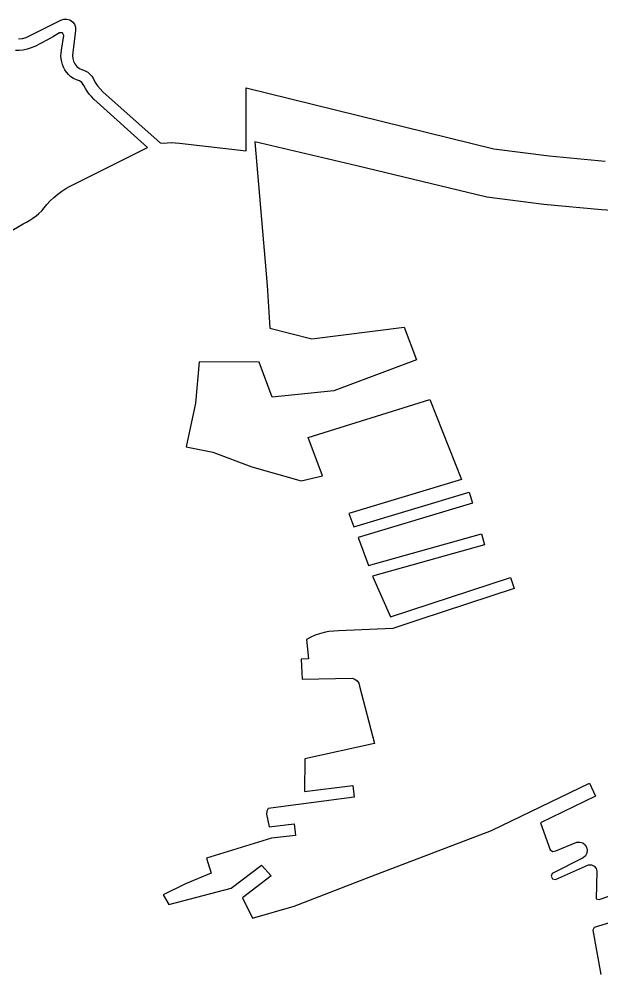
# Model space of a CAD drawing. Header units: millimetres. Extents: x 617751 to 636088, y 68402 to 77988.
# Drawn here: x 628750.7 to 628851.5, y 73980.6 to 74145.2 of the extents above; entities that cross this region are included whole.
import ezdxf

# ---------------------------------------------------------------- set-up
doc = ezdxf.new("R2010")
doc.units = ezdxf.units.MM
doc.header["$LTSCALE"] = 3
doc.header["$MEASUREMENT"] = 0
doc.layers.add('ALINHAMENTO PREDIAL', color=120, linetype='Continuous')

msp = doc.modelspace()

# ---------------------------------------------------------------- linework, layer by layer
at = {"layer": 'ALINHAMENTO PREDIAL'}
for points in [[(628750.67, 74141.73), (628751.33, 74141.82), (628751.97, 74141.99), (628752.58, 74142.25), (628757.97, 74145), (628758.49, 74145.18), (628759.03, 74145.18), (628759.55, 74145.02), (628760, 74144.71), (628760.33, 74144.27), (628760.51, 74143.76), (628760.53, 74143.21), (628760.03, 74139.38), (628759.99, 74138.88), (628760.04, 74138.37), (628760.18, 74137.89), (628760.4, 74137.43), (628760.75, 74136.96), (628761.18, 74136.62), (628761.7, 74136.41), (628762.18, 74136.24), (628762.62, 74135.99), (628763.01, 74135.67), (628763.34, 74135.28), (628763.6, 74134.84), (628763.93, 74134.22), (628764.32, 74133.64), (628764.76, 74133.1), (628765.26, 74132.61), (628775.16, 74123.76), (628775.65, 74123.7), (628776.36, 74123.78), (628777.06, 74123.82), (628777.77, 74123.8), (628778.47, 74123.74), (628790.03, 74122.37), (628790.02, 74133.29), (628832.81, 74122.74), (628842.43, 74121.51), (628852.09, 74120.61)], [(628750.67, 74141.73), (628751.33, 74141.82), (628751.97, 74141.99), (628752.58, 74142.25), (628757.97, 74145), (628758.49, 74145.18), (628759.03, 74145.18), (628759.55, 74145.02), (628760, 74144.71), (628760.33, 74144.27), (628760.51, 74143.76), (628760.53, 74143.21), (628760.03, 74139.38), (628759.99, 74138.88), (628760.04, 74138.37), (628760.18, 74137.89), (628760.4, 74137.43), (628760.75, 74136.96), (628761.18, 74136.62), (628761.7, 74136.41), (628762.18, 74136.24), (628762.62, 74135.99), (628763.01, 74135.67), (628763.34, 74135.28), (628763.6, 74134.84), (628763.93, 74134.22), (628764.32, 74133.64), (628764.76, 74133.1), (628765.26, 74132.61), (628775.16, 74123.76), (628775.65, 74123.7), (628776.36, 74123.78), (628777.06, 74123.82), (628777.77, 74123.8), (628778.47, 74123.74), (628790.03, 74122.37), (628790.02, 74133.29), (628832.81, 74122.74), (628842.43, 74121.51), (628852.09, 74120.61)], [(628750.67, 74141.73), (628751.33, 74141.82), (628751.97, 74141.99), (628752.58, 74142.25), (628757.97, 74145), (628758.49, 74145.18), (628759.03, 74145.18), (628759.55, 74145.02), (628760, 74144.71), (628760.33, 74144.27), (628760.51, 74143.76), (628760.53, 74143.21), (628760.03, 74139.38), (628759.99, 74138.88), (628760.04, 74138.37), (628760.18, 74137.89), (628760.4, 74137.43), (628760.75, 74136.96), (628761.18, 74136.62), (628761.7, 74136.41), (628762.18, 74136.24), (628762.62, 74135.99), (628763.01, 74135.67), (628763.34, 74135.28), (628763.6, 74134.84), (628763.93, 74134.22), (628764.32, 74133.64), (628764.76, 74133.1), (628765.26, 74132.61), (628775.16, 74123.76), (628775.65, 74123.7), (628776.36, 74123.78), (628777.06, 74123.82), (628777.77, 74123.8), (628778.47, 74123.74), (628790.03, 74122.37), (628790.02, 74133.29), (628832.81, 74122.74), (628842.43, 74121.51), (628852.09, 74120.61)], [(628750.67, 74141.73), (628751.33, 74141.82), (628751.97, 74141.99), (628752.58, 74142.25), (628757.97, 74145), (628758.49, 74145.18), (628759.03, 74145.18), (628759.55, 74145.02), (628760, 74144.71), (628760.33, 74144.27), (628760.51, 74143.76), (628760.53, 74143.21), (628760.03, 74139.38), (628759.99, 74138.88), (628760.04, 74138.37), (628760.18, 74137.89), (628760.4, 74137.43), (628760.75, 74136.96), (628761.18, 74136.62), (628761.7, 74136.41), (628762.18, 74136.24), (628762.62, 74135.99), (628763.01, 74135.67), (628763.34, 74135.28), (628763.6, 74134.84), (628763.93, 74134.22), (628764.32, 74133.64), (628764.76, 74133.1), (628765.26, 74132.61), (628775.16, 74123.76), (628775.65, 74123.7), (628776.36, 74123.78), (628777.06, 74123.82), (628777.77, 74123.8), (628778.47, 74123.74), (628790.03, 74122.37), (628790.02, 74133.29), (628832.81, 74122.74), (628842.43, 74121.51), (628852.09, 74120.61)], [(628750.67, 74141.73), (628751.33, 74141.82), (628751.97, 74141.99), (628752.58, 74142.25), (628757.97, 74145), (628758.49, 74145.18), (628759.03, 74145.18), (628759.55, 74145.02), (628760, 74144.71), (628760.33, 74144.27), (628760.51, 74143.76), (628760.53, 74143.21), (628760.03, 74139.38), (628759.99, 74138.88), (628760.04, 74138.37), (628760.18, 74137.89), (628760.4, 74137.43), (628760.75, 74136.96), (628761.18, 74136.62), (628761.7, 74136.41), (628762.18, 74136.24), (628762.62, 74135.99), (628763.01, 74135.67), (628763.34, 74135.28), (628763.6, 74134.84), (628763.93, 74134.22), (628764.32, 74133.64), (628764.76, 74133.1), (628765.26, 74132.61), (628775.16, 74123.76), (628775.65, 74123.7), (628776.36, 74123.78), (628777.06, 74123.82), (628777.77, 74123.8), (628778.47, 74123.74), (628790.03, 74122.37), (628790.02, 74133.29), (628832.81, 74122.74), (628842.43, 74121.51), (628852.09, 74120.61)], [(628750.67, 74141.73), (628751.33, 74141.82), (628751.97, 74141.99), (628752.58, 74142.25), (628757.97, 74145), (628758.49, 74145.18), (628759.03, 74145.18), (628759.55, 74145.02), (628760, 74144.71), (628760.33, 74144.27), (628760.51, 74143.76), (628760.53, 74143.21), (628760.03, 74139.38), (628759.99, 74138.88), (628760.04, 74138.37), (628760.18, 74137.89), (628760.4, 74137.43), (628760.75, 74136.96), (628761.18, 74136.62), (628761.7, 74136.41), (628762.18, 74136.24), (628762.62, 74135.99), (628763.01, 74135.67), (628763.34, 74135.28), (628763.6, 74134.84), (628763.93, 74134.22), (628764.32, 74133.64), (628764.76, 74133.1), (628765.26, 74132.61), (628775.16, 74123.76), (628775.65, 74123.7), (628776.36, 74123.78), (628777.06, 74123.82), (628777.77, 74123.8), (628778.47, 74123.74), (628790.03, 74122.37), (628790.02, 74133.29), (628832.81, 74122.74), (628842.43, 74121.51), (628852.09, 74120.61)], [(628750.67, 74141.73), (628751.33, 74141.82), (628751.97, 74141.99), (628752.58, 74142.25), (628757.97, 74145), (628758.49, 74145.18), (628759.03, 74145.18), (628759.55, 74145.02), (628760, 74144.71), (628760.33, 74144.27), (628760.51, 74143.76), (628760.53, 74143.21), (628760.03, 74139.38), (628759.99, 74138.88), (628760.04, 74138.37), (628760.18, 74137.89), (628760.4, 74137.43), (628760.75, 74136.96), (628761.18, 74136.62), (628761.7, 74136.41), (628762.18, 74136.24), (628762.62, 74135.99), (628763.01, 74135.67), (628763.34, 74135.28), (628763.6, 74134.84), (628763.93, 74134.22), (628764.32, 74133.64), (628764.76, 74133.1), (628765.26, 74132.61), (628775.16, 74123.76), (628775.65, 74123.7), (628776.36, 74123.78), (628777.06, 74123.82), (628777.77, 74123.8), (628778.47, 74123.74), (628790.03, 74122.37), (628790.02, 74133.29), (628832.81, 74122.74), (628842.43, 74121.51), (628852.09, 74120.61)], [(628750.67, 74141.73), (628751.33, 74141.82), (628751.97, 74141.99), (628752.58, 74142.25), (628757.97, 74145), (628758.49, 74145.18), (628759.03, 74145.18), (628759.55, 74145.02), (628760, 74144.71), (628760.33, 74144.27), (628760.51, 74143.76), (628760.53, 74143.21), (628760.03, 74139.38), (628759.99, 74138.88), (628760.04, 74138.37), (628760.18, 74137.89), (628760.4, 74137.43), (628760.75, 74136.96), (628761.18, 74136.62), (628761.7, 74136.41), (628762.18, 74136.24), (628762.62, 74135.99), (628763.01, 74135.67), (628763.34, 74135.28), (628763.6, 74134.84), (628763.93, 74134.22), (628764.32, 74133.64), (628764.76, 74133.1), (628765.26, 74132.61), (628775.16, 74123.76), (628775.65, 74123.7), (628776.36, 74123.78), (628777.06, 74123.82), (628777.77, 74123.8), (628778.47, 74123.74), (628790.03, 74122.37), (628790.02, 74133.29), (628832.81, 74122.74), (628842.43, 74121.51), (628852.09, 74120.61)], [(628746.77, 74107.06), (628751.44, 74109.78), (628752.04, 74110.06), (628752.61, 74110.38), (628753.16, 74110.74), (628753.69, 74111.13), (628754.19, 74111.56), (628754.66, 74112.02), (628755.1, 74112.51), (628755.57, 74113.1), (628756.15, 74113.74), (628756.77, 74114.34), (628757.43, 74114.9), (628758.12, 74115.41), (628758.85, 74115.87), (628759.61, 74116.28), (628772.96, 74122.96), (628763.7, 74131.33), (628763.28, 74131.76), (628762.9, 74132.21), (628762.54, 74132.69), (628762.22, 74133.19), (628761.93, 74133.71), (628761.63, 74134.22), (628761.2, 74134.47), (628760.68, 74134.65), (628760.18, 74134.89), (628759.72, 74135.2), (628759.31, 74135.57), (628758.96, 74135.99), (628758.68, 74136.41), (628758.45, 74136.85), (628758.26, 74137.32), (628758.12, 74137.8), (628758.03, 74138.29), (628757.99, 74138.79), (628758.01, 74139.29), (628758.07, 74139.79), (628758.51, 74142.34), (628758.25, 74142.78), (628757.74, 74142.79), (628756.7, 74142.16), (628755.65, 74141.56), (628754.57, 74140.99), (628753.48, 74140.46), (628752.84, 74140.18), (628752.17, 74139.96), (628751.48, 74139.81), (628750.79, 74139.74), (628750.14, 74139.72)], [(628746.77, 74107.06), (628751.44, 74109.78), (628752.04, 74110.06), (628752.61, 74110.38), (628753.16, 74110.74), (628753.69, 74111.13), (628754.19, 74111.56), (628754.66, 74112.02), (628755.1, 74112.51), (628755.57, 74113.1), (628756.15, 74113.74), (628756.77, 74114.34), (628757.43, 74114.9), (628758.12, 74115.41), (628758.85, 74115.87), (628759.61, 74116.28), (628772.96, 74122.96), (628763.7, 74131.33), (628763.28, 74131.76), (628762.9, 74132.21), (628762.54, 74132.69), (628762.22, 74133.19), (628761.93, 74133.71), (628761.63, 74134.22), (628761.2, 74134.47), (628760.68, 74134.65), (628760.18, 74134.89), (628759.72, 74135.2), (628759.31, 74135.57), (628758.96, 74135.99), (628758.68, 74136.41), (628758.45, 74136.85), (628758.26, 74137.32), (628758.12, 74137.8), (628758.03, 74138.29), (628757.99, 74138.79), (628758.01, 74139.29), (628758.07, 74139.79), (628758.51, 74142.34), (628758.25, 74142.78), (628757.74, 74142.79), (628756.7, 74142.16), (628755.65, 74141.56), (628754.57, 74140.99), (628753.48, 74140.46), (628752.84, 74140.18), (628752.17, 74139.96), (628751.48, 74139.81), (628750.79, 74139.74), (628750.14, 74139.72)], [(628746.77, 74107.06), (628751.44, 74109.78), (628752.04, 74110.06), (628752.61, 74110.38), (628753.16, 74110.74), (628753.69, 74111.13), (628754.19, 74111.56), (628754.66, 74112.02), (628755.1, 74112.51), (628755.57, 74113.1), (628756.15, 74113.74), (628756.77, 74114.34), (628757.43, 74114.9), (628758.12, 74115.41), (628758.85, 74115.87), (628759.61, 74116.28), (628772.96, 74122.96), (628763.7, 74131.33), (628763.28, 74131.76), (628762.9, 74132.21), (628762.54, 74132.69), (628762.22, 74133.19), (628761.93, 74133.71), (628761.63, 74134.22), (628761.2, 74134.47), (628760.68, 74134.65), (628760.18, 74134.89), (628759.72, 74135.2), (628759.31, 74135.57), (628758.96, 74135.99), (628758.68, 74136.41), (628758.45, 74136.85), (628758.26, 74137.32), (628758.12, 74137.8), (628758.03, 74138.29), (628757.99, 74138.79), (628758.01, 74139.29), (628758.07, 74139.79), (628758.51, 74142.34), (628758.25, 74142.78), (628757.74, 74142.79), (628756.7, 74142.16), (628755.65, 74141.56), (628754.57, 74140.99), (628753.48, 74140.46), (628752.84, 74140.18), (628752.17, 74139.96), (628751.48, 74139.81), (628750.79, 74139.74), (628750.14, 74139.72)], [(628746.77, 74107.06), (628751.44, 74109.78), (628752.04, 74110.06), (628752.61, 74110.38), (628753.16, 74110.74), (628753.69, 74111.13), (628754.19, 74111.56), (628754.66, 74112.02), (628755.1, 74112.51), (628755.57, 74113.1), (628756.15, 74113.74), (628756.77, 74114.34), (628757.43, 74114.9), (628758.12, 74115.41), (628758.85, 74115.87), (628759.61, 74116.28), (628772.96, 74122.96), (628763.7, 74131.33), (628763.28, 74131.76), (628762.9, 74132.21), (628762.54, 74132.69), (628762.22, 74133.19), (628761.93, 74133.71), (628761.63, 74134.22), (628761.2, 74134.47), (628760.68, 74134.65), (628760.18, 74134.89), (628759.72, 74135.2), (628759.31, 74135.57), (628758.96, 74135.99), (628758.68, 74136.41), (628758.45, 74136.85), (628758.26, 74137.32), (628758.12, 74137.8), (628758.03, 74138.29), (628757.99, 74138.79), (628758.01, 74139.29), (628758.07, 74139.79), (628758.51, 74142.34), (628758.25, 74142.78), (628757.74, 74142.79), (628756.7, 74142.16), (628755.65, 74141.56), (628754.57, 74140.99), (628753.48, 74140.46), (628752.84, 74140.18), (628752.17, 74139.96), (628751.48, 74139.81), (628750.79, 74139.74), (628750.14, 74139.72)], [(628746.77, 74107.06), (628751.44, 74109.78), (628752.04, 74110.06), (628752.61, 74110.38), (628753.16, 74110.74), (628753.69, 74111.13), (628754.19, 74111.56), (628754.66, 74112.02), (628755.1, 74112.51), (628755.57, 74113.1), (628756.15, 74113.74), (628756.77, 74114.34), (628757.43, 74114.9), (628758.12, 74115.41), (628758.85, 74115.87), (628759.61, 74116.28), (628772.96, 74122.96), (628763.7, 74131.33), (628763.28, 74131.76), (628762.9, 74132.21), (628762.54, 74132.69), (628762.22, 74133.19), (628761.93, 74133.71), (628761.63, 74134.22), (628761.2, 74134.47), (628760.68, 74134.65), (628760.18, 74134.89), (628759.72, 74135.2), (628759.31, 74135.57), (628758.96, 74135.99), (628758.68, 74136.41), (628758.45, 74136.85), (628758.26, 74137.32), (628758.12, 74137.8), (628758.03, 74138.29), (628757.99, 74138.79), (628758.01, 74139.29), (628758.07, 74139.79), (628758.51, 74142.34), (628758.25, 74142.78), (628757.74, 74142.79), (628756.7, 74142.16), (628755.65, 74141.56), (628754.57, 74140.99), (628753.48, 74140.46), (628752.84, 74140.18), (628752.17, 74139.96), (628751.48, 74139.81), (628750.79, 74139.74), (628750.14, 74139.72)], [(628746.77, 74107.06), (628751.44, 74109.78), (628752.04, 74110.06), (628752.61, 74110.38), (628753.16, 74110.74), (628753.69, 74111.13), (628754.19, 74111.56), (628754.66, 74112.02), (628755.1, 74112.51), (628755.57, 74113.1), (628756.15, 74113.74), (628756.77, 74114.34), (628757.43, 74114.9), (628758.12, 74115.41), (628758.85, 74115.87), (628759.61, 74116.28), (628772.96, 74122.96), (628763.7, 74131.33), (628763.28, 74131.76), (628762.9, 74132.21), (628762.54, 74132.69), (628762.22, 74133.19), (628761.93, 74133.71), (628761.63, 74134.22), (628761.2, 74134.47), (628760.68, 74134.65), (628760.18, 74134.89), (628759.72, 74135.2), (628759.31, 74135.57), (628758.96, 74135.99), (628758.68, 74136.41), (628758.45, 74136.85), (628758.26, 74137.32), (628758.12, 74137.8), (628758.03, 74138.29), (628757.99, 74138.79), (628758.01, 74139.29), (628758.07, 74139.79), (628758.51, 74142.34), (628758.25, 74142.78), (628757.74, 74142.79), (628756.7, 74142.16), (628755.65, 74141.56), (628754.57, 74140.99), (628753.48, 74140.46), (628752.84, 74140.18), (628752.17, 74139.96), (628751.48, 74139.81), (628750.79, 74139.74), (628750.14, 74139.72)], [(628746.77, 74107.06), (628751.44, 74109.78), (628752.04, 74110.06), (628752.61, 74110.38), (628753.16, 74110.74), (628753.69, 74111.13), (628754.19, 74111.56), (628754.66, 74112.02), (628755.1, 74112.51), (628755.57, 74113.1), (628756.15, 74113.74), (628756.77, 74114.34), (628757.43, 74114.9), (628758.12, 74115.41), (628758.85, 74115.87), (628759.61, 74116.28), (628772.96, 74122.96), (628763.7, 74131.33), (628763.28, 74131.76), (628762.9, 74132.21), (628762.54, 74132.69), (628762.22, 74133.19), (628761.93, 74133.71), (628761.63, 74134.22), (628761.2, 74134.47), (628760.68, 74134.65), (628760.18, 74134.89), (628759.72, 74135.2), (628759.31, 74135.57), (628758.96, 74135.99), (628758.68, 74136.41), (628758.45, 74136.85), (628758.26, 74137.32), (628758.12, 74137.8), (628758.03, 74138.29), (628757.99, 74138.79), (628758.01, 74139.29), (628758.07, 74139.79), (628758.51, 74142.34), (628758.25, 74142.78), (628757.74, 74142.79), (628756.7, 74142.16), (628755.65, 74141.56), (628754.57, 74140.99), (628753.48, 74140.46), (628752.84, 74140.18), (628752.17, 74139.96), (628751.48, 74139.81), (628750.79, 74139.74), (628750.14, 74139.72)], [(628746.77, 74107.06), (628751.44, 74109.78), (628752.04, 74110.06), (628752.61, 74110.38), (628753.16, 74110.74), (628753.69, 74111.13), (628754.19, 74111.56), (628754.66, 74112.02), (628755.1, 74112.51), (628755.57, 74113.1), (628756.15, 74113.74), (628756.77, 74114.34), (628757.43, 74114.9), (628758.12, 74115.41), (628758.85, 74115.87), (628759.61, 74116.28), (628772.96, 74122.96), (628763.7, 74131.33), (628763.28, 74131.76), (628762.9, 74132.21), (628762.54, 74132.69), (628762.22, 74133.19), (628761.93, 74133.71), (628761.63, 74134.22), (628761.2, 74134.47), (628760.68, 74134.65), (628760.18, 74134.89), (628759.72, 74135.2), (628759.31, 74135.57), (628758.96, 74135.99), (628758.68, 74136.41), (628758.45, 74136.85), (628758.26, 74137.32), (628758.12, 74137.8), (628758.03, 74138.29), (628757.99, 74138.79), (628758.01, 74139.29), (628758.07, 74139.79), (628758.51, 74142.34), (628758.25, 74142.78), (628757.74, 74142.79), (628756.7, 74142.16), (628755.65, 74141.56), (628754.57, 74140.99), (628753.48, 74140.46), (628752.84, 74140.18), (628752.17, 74139.96), (628751.48, 74139.81), (628750.79, 74139.74), (628750.14, 74139.72)], [(628861.4, 74111.56), (628851.44, 74112.17), (628841.5, 74113.1), (628831.6, 74114.37), (628809.16, 74119.8), (628791.49, 74123.94), (628793.66, 74099.09), (628794.12, 74091.7), (628801.36, 74089.89), (628817.33, 74091.89), (628819.44, 74086.22), (628805.19, 74080.89), (628794.52, 74079.78), (628792.24, 74085.86), (628781.9, 74085.9), (628781.24, 74078.77), (628779.63, 74071.22), (628784.23, 74070.29), (628790.99, 74067.72), (628799.53, 74065.34), (628803.21, 74066.17), (628800.73, 74072.8), (628821.78, 74079.41), (628827.27, 74065.56), (628807.79, 74059.65), (628808.65, 74057.35), (628828.57, 74063.35), (628829.15, 74061.44), (628809.36, 74055.52), (628811.15, 74050.69), (628830.69, 74056.17), (628831.23, 74054.24), (628811.85, 74048.81), (628814.99, 74041.79), (628835.71, 74048.62), (628836.34, 74046.73), (628820.03, 74041.34), (628815.36, 74039.8), (628805.98, 74039.39), (628805.15, 74039.35), (628804.33, 74039.25), (628803.52, 74039.09), (628802.72, 74038.88), (628801.94, 74038.61), (628801.18, 74038.29), (628800.44, 74037.91), (628800.79, 74034.54), (628799.55, 74034.5), (628799.7, 74031.02), (628808.33, 74031.22), (628808.8, 74031.04), (628809.2, 74030.73), (628809.48, 74030.31), (628809.63, 74029.81), (628812.18, 74019.9), (628800.17, 74017.26), (628800.08, 74011.6), (628808.47, 74012.62), (628808.71, 74010.64), (628793.84, 74008.64), (628793.58, 74008.18), (628793.56, 74007.66), (628794.01, 74005.5), (628798.3, 74005.98), (628798.52, 74004), (628794.41, 74003.54), (628792.9, 74003.05), (628783.15, 74000.07), (628783.96, 73997.47), (628779.5, 73995.63), (628775.68, 73993.73), (628776.66, 73992.05), (628787.44, 73994.88), (628792.64, 73998.85), (628794.32, 73996.99), (628789.4, 73993.23), (628791.14, 73989.68), (628798.33, 73991.77), (628811.59, 73996.87), (628832.41, 74004.85), (628849.36, 74013.01), (628850.44, 74010.76), (628840.91, 74006.17), (628842.6, 74001.48), (628843.06, 74001.22), (628843.57, 74001.32), (628847.2, 74002.84), (628847.71, 74002.85), (628848.2, 74002.69), (628848.6, 74002.37), (628848.88, 74001.94), (628848.98, 74001.44), (628848.92, 74000.93), (628848.68, 74000.47), (628848.3, 74000.12), (628842.91, 73997.41), (628842.76, 73996.93), (628843, 73996.49), (628843.48, 73996.35), (628849.22, 73998.89), (628849.73, 73998.9), (628850.2, 73998.69), (628850.53, 73998.3), (628850.66, 73997.8), (628850.54, 73993.03), (628851.03, 73992.93), (628852.89, 73993.57)], [(628861.4, 74111.56), (628851.44, 74112.17), (628841.5, 74113.1), (628831.6, 74114.37), (628809.16, 74119.8), (628791.49, 74123.94), (628793.66, 74099.09), (628794.12, 74091.7), (628801.36, 74089.89), (628817.33, 74091.89), (628819.44, 74086.22), (628805.19, 74080.89), (628794.52, 74079.78), (628792.24, 74085.86), (628781.9, 74085.9), (628781.24, 74078.77), (628779.63, 74071.22), (628784.23, 74070.29), (628790.99, 74067.72), (628799.53, 74065.34), (628803.21, 74066.17), (628800.73, 74072.8), (628821.78, 74079.41), (628827.27, 74065.56), (628807.79, 74059.65), (628808.65, 74057.35), (628828.57, 74063.35), (628829.15, 74061.44), (628809.36, 74055.52), (628811.15, 74050.69), (628830.69, 74056.17), (628831.23, 74054.24), (628811.85, 74048.81), (628814.99, 74041.79), (628835.71, 74048.62), (628836.34, 74046.73), (628820.03, 74041.34), (628815.36, 74039.8), (628805.98, 74039.39), (628805.15, 74039.35), (628804.33, 74039.25), (628803.52, 74039.09), (628802.72, 74038.88), (628801.94, 74038.61), (628801.18, 74038.29), (628800.44, 74037.91), (628800.79, 74034.54), (628799.55, 74034.5), (628799.7, 74031.02), (628808.33, 74031.22), (628808.8, 74031.04), (628809.2, 74030.73), (628809.48, 74030.31), (628809.63, 74029.81), (628812.18, 74019.9), (628800.17, 74017.26), (628800.08, 74011.6), (628808.47, 74012.62), (628808.71, 74010.64), (628793.84, 74008.64), (628793.58, 74008.18), (628793.56, 74007.66), (628794.01, 74005.5), (628798.3, 74005.98), (628798.52, 74004), (628794.41, 74003.54), (628792.9, 74003.05), (628783.15, 74000.07), (628783.96, 73997.47), (628779.5, 73995.63), (628775.68, 73993.73), (628776.66, 73992.05), (628787.44, 73994.88), (628792.64, 73998.85), (628794.32, 73996.99), (628789.4, 73993.23), (628791.14, 73989.68), (628798.33, 73991.77), (628811.59, 73996.87), (628832.41, 74004.85), (628849.36, 74013.01), (628850.44, 74010.76), (628840.91, 74006.17), (628842.6, 74001.48), (628843.06, 74001.22), (628843.57, 74001.32), (628847.2, 74002.84), (628847.71, 74002.85), (628848.2, 74002.69), (628848.6, 74002.37), (628848.88, 74001.94), (628848.98, 74001.44), (628848.92, 74000.93), (628848.68, 74000.47), (628848.3, 74000.12), (628842.91, 73997.41), (628842.76, 73996.93), (628843, 73996.49), (628843.48, 73996.35), (628849.22, 73998.89), (628849.73, 73998.9), (628850.2, 73998.69), (628850.53, 73998.3), (628850.66, 73997.8), (628850.54, 73993.03), (628851.03, 73992.93), (628852.89, 73993.57)], [(628854.31, 73989.35), (628850.16, 73988.07), (628849.98, 73987.59), (628851.33, 73979.95)], [(628854.31, 73989.35), (628850.16, 73988.07), (628849.98, 73987.59), (628851.33, 73979.95)]]:
    msp.add_lwpolyline(points, dxfattribs=at)

doc.saveas('drawing.dxf')
